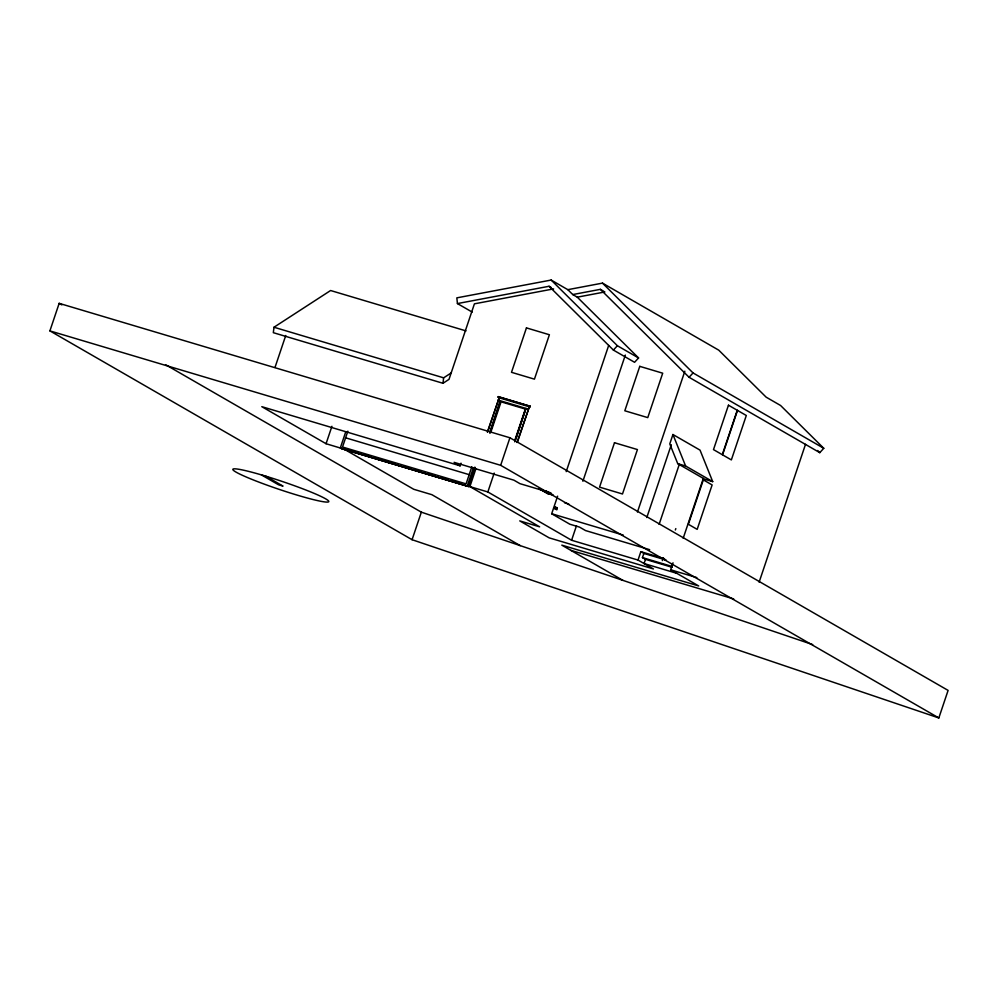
<?xml version="1.0" encoding="UTF-8"?>
<svg xmlns="http://www.w3.org/2000/svg" width="998" height="998" viewBox="0 0 998 998"><rect width="100%" height="100%" fill="white"/><g stroke="black" fill="none" stroke-linecap="round" stroke-linejoin="round"><path stroke-width="1.5" d="M466.016 330.899L330.6 290.518L273.988 327.244L273.327 332.683L442.975 383.282L449 379.377L474.424 303.829L553.591 288.896M442.975 383.282L443.636 377.83L451.171 372.953M49.9 330.887L59.169 303.342L509.928 437.773L948.1 690.404L938.831 717.949L412.074 539.706L49.9 330.887L500.659 465.305L938.831 717.949M274.999 367.451L285.752 335.49M475.123 467.451L468.686 486.575L326.059 443.723L331.922 426.296M345.77 431.735L340.318 447.915L341.678 448.701L468.686 486.575M347.84 431.186L342.514 447.029L466.078 483.88L471.867 466.715M412.074 539.706L421.343 512.161L165.531 364.669M326.059 443.723L261.8 406.673L460.128 465.817L461.014 463.172M467.326 485.789L473.264 468.137M498.014 397.316L498.251 396.618L530.225 406.286L529.988 406.984L498.513 397.603L498.251 396.618M474.749 467.239L468.311 486.35L341.304 448.476M487.348 432.059L499.175 397.803M487.735 431.785L499.412 397.092M475.821 468.985L469.896 486.612L487.847 491.964L571.592 540.255L638.021 560.065L653.428 568.947L549.174 537.86L519.758 520.894L539.631 526.819L467.887 485.452M489.644 432.745L500.397 400.784L489.893 432.895M490.654 432.745L501.071 401.82L525.322 409.055L514.918 439.981M487.847 491.964L494.197 473.077M500.659 465.305L509.928 437.773M514.719 441.827L525.971 408.407L515.954 439.07M517.014 442.513L529.339 406.797M517.401 442.251L529.576 406.086M529.726 405.999L529.988 406.984M649.686 549.686L585.502 530.549L579.501 527.094L569.833 524.212L551.682 513.745L557.608 496.156M566.215 471.63L608.668 345.47M554.227 508.344L554.701 506.947L557.321 507.733L556.847 509.13L554.227 508.344L556.822 509.841M582.882 481.236L625.334 355.076M571.592 540.255L576.482 525.734M637.448 512.036L684.84 371.206M672.939 434.517L669.783 443.885L677.742 463.646L704.837 479.277L712.709 481.622L700.047 450.135L672.939 434.517L685.614 466.004L712.709 481.622M646.804 517.525L671.292 444.746M638.021 560.065L640.853 551.669L664.593 558.755M672.19 567.313L645.481 559.354L642.462 557.608L643.872 553.416L640.853 551.669M645.481 559.354L644.059 563.546L676.706 573.289M659.104 524.374L679.251 464.519M662.348 560.602L663.296 557.807M675.347 530L675.821 528.603M622.902 580.374L561.812 545.145L698.712 585.963L670.668 569.808L673.026 562.81M683.193 538.259L703.341 478.404M759.116 582.183L805.523 444.297M613.396 350.073L617.388 345.732L638.57 357.945L634.578 362.299L613.396 350.073L549.062 286.276L457.433 303.567L456.834 297.853L551.158 280.051L567.812 289.669L572.752 294.56L577.281 297.167L638.57 357.945M689.069 377.281L693.049 372.94L823.774 448.302L819.782 452.655L689.069 377.281L600.384 289.345L572.752 294.56M567.812 289.669L602.48 283.12L718.747 350.161L766.14 397.154L780.598 405.5L823.774 448.302M577.281 297.167L604.913 291.952M540.33 489.095L539.02 488.708L547.815 493.773L553.179 494.996L545.632 490.642M273.988 327.244L443.636 377.83M498.751 396.905L530.225 406.286M498.102 400.098L528.254 409.093M677.742 463.646L685.614 466.004M550.946 492.9L519.946 483.656L513.92 480.175L454.09 462.336L460.128 465.817M568.76 503.94L564.519 502.743M345.607 437.81L469.185 474.661M347.915 449.686L355.325 451.894M364.208 454.539L368.649 455.861M374.574 457.633L381.985 459.841M384.941 460.727L395.308 463.821M404.202 466.465L408.644 467.788M414.569 469.559L419.01 470.881M427.893 473.526L432.334 474.861M441.228 477.506L445.669 478.828M451.595 480.599L458.993 482.807M551.682 513.745L623.313 535.103M643.872 553.416L666.128 560.053M642.462 557.608L672.141 566.465M670.668 569.808L696.841 577.605M570.868 550.36L733.705 598.925M421.343 512.161L812.721 644.596M600.384 289.345L603.778 291.304M549.062 286.276L551.32 287.586M457.433 303.567L472.204 312.087M541.59 489.818L549.137 494.172M554.701 506.947L557.283 508.444M520.245 545.632L431.909 494.696L413.733 489.282L344.011 449.075M59.169 303.342L61.864 304.901M265.867 476.221L283.02 486.113L278.529 484.779L261.389 474.886M817.611 450.497L819.782 452.655M602.48 283.12L693.049 372.94M551.158 280.051L617.388 345.732M526.445 327.893L511.5 372.316L534.441 379.153L549.399 334.742L526.445 327.893M639.768 366.353L624.81 410.777L647.764 417.613L662.709 373.202L639.768 366.353M614.494 442.725L599.549 487.136L622.49 493.985L637.435 449.562L614.494 442.725M703.316 479.863L688.37 524.287L697.178 529.364L712.123 484.941L703.316 479.863M728.453 405.2L713.495 449.611L722.303 454.689L737.248 410.265L728.453 405.2M737.497 410.415L722.552 454.839L731.359 459.903L746.304 415.492L737.497 410.415M263.572 475.522L257.858 473.863A50.661 4.242 18.6 0 0 252.195 479.489A50.661 4.242 18.6 0 0 327.843 502.056A50.661 4.242 18.6 0 0 269.572 477.356L263.572 475.522"/></g></svg>
